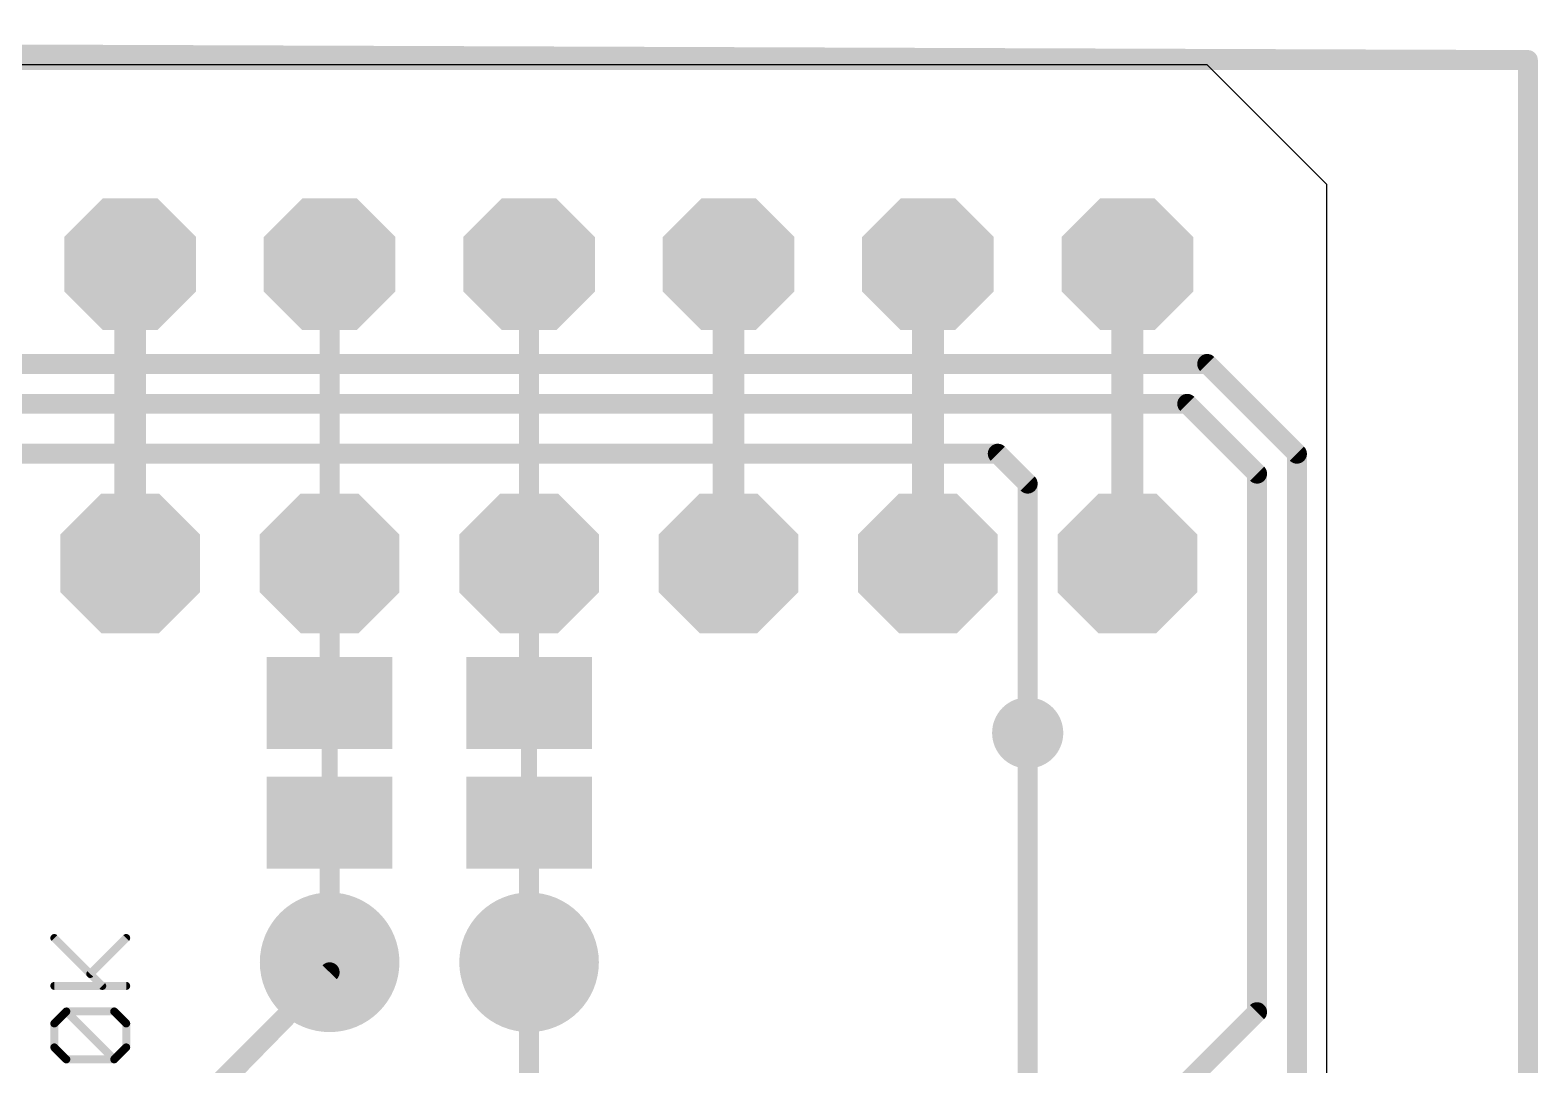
# Model space of a CAD drawing. Extents: x -2.6 to 77.4, y -0.1 to 55.9.
# Drawn here: x 49.53 to 68.73, y 40.6 to 53.78 of the extents above; entities that cross this region are included whole.
import ezdxf

# ---------------------------------------------------------------- set-up
doc = ezdxf.new("R2010")
doc.units = 0
for name, color, linetype in [('1', 12, 'CONTINUOUS'), ('16', 132, 'CONTINUOUS'), ('17', 110, 'CONTINUOUS'), ('18', 110, 'CONTINUOUS'), ('20', 53, 'CONTINUOUS'), ('27', 253, 'CONTINUOUS')]:
    doc.layers.add(name, color=color, linetype=linetype)

# ---------------------------------------------------------------- blocks, each defined once
blk = doc.blocks.new('OCTAGONP')
at = {"const_width": 0.5}
blk.add_lwpolyline([(-0.25, -0.1036), (-0.25, 0.1036), (-0.1036, 0.25), (0.1036, 0.25), (0.25, 0.1036), (0.25, -0.1036), (0.1036, -0.25), (-0.1036, -0.25), (-0.25, -0.1036), (-0.25, 0.1036)], dxfattribs=at)
blk = doc.blocks.new('ROUNDP')
at = {"const_width": 0.5}
blk.add_lwpolyline([(0, -0.25, 1), (0, 0.25, 1), (0, -0.25)], format="xyb", dxfattribs=at)
blk = doc.blocks.new('RECT')
blk.add_solid([(-0.5, -0.5), (0.5, -0.5), (-0.5, 0.5), (0.5, 0.5)])
blk = doc.blocks.new('ROUNDV')
at = {"const_width": 0.5}
blk.add_lwpolyline([(0, -0.25, 1), (0, 0.25, 1), (0, -0.25)], format="xyb", dxfattribs=at)

msp = doc.modelspace()

# ---------------------------------------------------------------- linework, layer by layer
at = {"layer": '1', "const_width": 0.254}
for points in [[(68.6, 53.4), (0, 53.4)], [(68.6, 0), (68.6, 53.4)], [(31.496, 49.53), (64.516, 49.53)], [(64.516, 49.53), (65.659, 48.387)], [(33.528, 49.022), (64.262, 49.022)], [(64.262, 49.022), (65.151, 48.133)], [(35.433, 48.387), (61.849, 48.387)], [(61.849, 48.387), (62.23, 48.006)], [(65.659, 48.387), (65.659, 39.243)], [(65.151, 48.133), (65.151, 41.275)], [(62.23, 48.006), (62.23, 44.831)], [(50.419, 38.796), (53.34, 41.783)], [(53.34, 41.783), (53.34, 41.91)], [(55.88, 40.386), (55.88, 41.91)], [(65.151, 41.275), (62.23, 38.354)]]:
    msp.add_lwpolyline(points, dxfattribs=at)
at = {"layer": '1', "const_width": 0.127}
for points in [[(68.6635, 53.4, 1), (68.5365, 53.4)], [(68.6, 53.3365, 1), (68.6, 53.4635)], [(64.5609, 49.5749, 1), (64.4711, 49.4851)], [(64.516, 49.4665, 1), (64.516, 49.5935)], [(64.3069, 49.0669, 1), (64.2171, 48.9771)], [(64.262, 48.9585, 1), (64.262, 49.0855)], [(61.8939, 48.4319, 1), (61.8041, 48.3421)], [(61.849, 48.3235, 1), (61.849, 48.4505)], [(65.7225, 48.387, 1), (65.5955, 48.387)], [(65.6141, 48.3421, 1), (65.7039, 48.4319)], [(65.2145, 48.133, 1), (65.0875, 48.133)], [(65.1061, 48.0881, 1), (65.1959, 48.1779)], [(62.2935, 48.006, 1), (62.1665, 48.006)], [(62.1851, 47.9611, 1), (62.2749, 48.0509)], [(62.1665, 44.831, 1), (62.2935, 44.831)], [(53.4035, 41.91, 1), (53.2765, 41.91)], [(53.3854, 41.7386, 1), (53.2946, 41.8274)], [(55.9435, 41.91, 1), (55.8165, 41.91)], [(53.2765, 41.783, 1), (53.4035, 41.783)], [(65.0875, 41.275, 1), (65.2145, 41.275)], [(65.1959, 41.2301, 1), (65.1061, 41.3199)]]:
    msp.add_lwpolyline(points, format="xyb", dxfattribs=at)
at = {"layer": '16'}
for points, const_width in [([(68.6, 53.4), (-0.127, 53.654)], 0.254), ([(68.6, 0), (68.6, 53.4)], 0.254), ([(50.8, 50.8), (50.8, 46.99)], 0.4064), ([(53.34, 46.99), (53.34, 50.8)], 0.254), ([(55.88, 50.8), (55.88, 46.99)], 0.254), ([(58.42, 50.8), (58.42, 46.99)], 0.4064), ([(60.96, 50.8), (60.96, 46.99)], 0.4064), ([(63.5, 50.8), (63.5, 46.99)], 0.4064), ([(53.34, 46.99), (53.34, 45.212)], 0.254), ([(55.88, 46.99), (55.88, 45.212)], 0.254), ([(62.23, 44.831), (62.23, 34.671)], 0.254), ([(53.34, 43.688), (53.34, 41.91)], 0.254), ([(55.88, 43.688), (55.88, 41.91)], 0.254), ([(51.054, 39.497), (53.34, 41.783)], 0.254), ([(53.34, 41.783), (53.34, 41.91)], 0.254)]:
    msp.add_lwpolyline(points, dxfattribs=dict(at, const_width=const_width))
for points, const_width in [([(68.6635, 53.4, 1), (68.5365, 53.4)], 0.127), ([(68.5998, 53.3365, 1), (68.6002, 53.4635)], 0.127), ([(50.9016, 50.8, 1), (50.6984, 50.8)], 0.2032), ([(53.4035, 50.8, 1), (53.2765, 50.8)], 0.127), ([(55.9435, 50.8, 1), (55.8165, 50.8)], 0.127), ([(58.5216, 50.8, 1), (58.3184, 50.8)], 0.2032), ([(61.0616, 50.8, 1), (60.8584, 50.8)], 0.2032), ([(63.6016, 50.8, 1), (63.3984, 50.8)], 0.2032), ([(50.6984, 46.99, 1), (50.9016, 46.99)], 0.2032), ([(53.4035, 46.99, 1), (53.2765, 46.99)], 0.127), ([(53.2765, 46.99, 1), (53.4035, 46.99)], 0.127), ([(55.9435, 46.99, 1), (55.8165, 46.99)], 0.127), ([(55.8165, 46.99, 1), (55.9435, 46.99)], 0.127), ([(58.3184, 46.99, 1), (58.5216, 46.99)], 0.2032), ([(60.8584, 46.99, 1), (61.0616, 46.99)], 0.2032), ([(63.3984, 46.99, 1), (63.6016, 46.99)], 0.2032), ([(53.2765, 45.212, 1), (53.4035, 45.212)], 0.127), ([(55.8165, 45.212, 1), (55.9435, 45.212)], 0.127), ([(62.2935, 44.831, 1), (62.1665, 44.831)], 0.127), ([(53.4035, 43.688, 1), (53.2765, 43.688)], 0.127), ([(55.9435, 43.688, 1), (55.8165, 43.688)], 0.127), ([(53.4035, 41.91, 1), (53.2765, 41.91)], 0.127), ([(53.2765, 41.91, 1), (53.4035, 41.91)], 0.127), ([(53.3849, 41.7381, 1), (53.2951, 41.8279)], 0.127), ([(55.8165, 41.91, 1), (55.9435, 41.91)], 0.127), ([(53.2765, 41.783, 1), (53.4035, 41.783)], 0.127)]:
    msp.add_lwpolyline(points, format="xyb", dxfattribs=dict(at, const_width=const_width))
at = {"layer": '20'}
for p, q in [((64.516, 53.34), (0, 53.34)), ((66.04, 51.816), (64.516, 53.34)), ((66.04, 40.386), (66.04, 51.816))]:
    msp.add_line(p, q, dxfattribs=at)
at = {"layer": '27', "const_width": 0.1016}
for points in [[(50.4441, 41.6093), (49.834, 42.2195)], [(50.2916, 41.7619), (50.7492, 42.2195)], [(49.834, 41.6093), (50.7492, 41.6093)], [(49.834, 41.1314), (49.9866, 41.2839)], [(49.9866, 41.2839), (50.5967, 41.2839)], [(50.5967, 40.6738), (49.9866, 41.2839)], [(50.5967, 41.2839), (50.7492, 41.1314)], [(49.834, 40.8263), (49.834, 41.1314)], [(50.7492, 41.1314), (50.7492, 40.8263)], [(49.9866, 40.6738), (49.834, 40.8263)], [(50.5967, 40.6738), (49.9866, 40.6738)], [(50.7492, 40.8263), (50.5967, 40.6738)]]:
    msp.add_lwpolyline(points, dxfattribs=at)
at = {"layer": '27', "const_width": 0.0508}
for points in [[(49.852, 42.2374, 1), (49.8161, 42.2015)], [(50.7672, 42.2015, 1), (50.7312, 42.2374)], [(50.2736, 41.7798, 1), (50.3096, 41.7439)], [(49.834, 41.6347, 1), (49.834, 41.5839)], [(50.4262, 41.5914, 1), (50.4621, 41.6273)], [(50.7492, 41.5839, 1), (50.7492, 41.6347)], [(49.9866, 41.3093, 1), (49.9866, 41.2585)], [(50.0045, 41.3019, 1), (49.9686, 41.266)], [(50.0045, 41.266, 1), (49.9686, 41.3019)], [(50.6146, 41.3019, 1), (50.5787, 41.266)], [(50.5967, 41.2585, 1), (50.5967, 41.3093)], [(49.8594, 41.1314, 1), (49.8086, 41.1314)], [(49.8161, 41.1494, 1), (49.852, 41.1134)], [(50.7746, 41.1314, 1), (50.7238, 41.1314)], [(50.7312, 41.1134, 1), (50.7672, 41.1494)], [(49.8086, 40.8263, 1), (49.8594, 40.8263)], [(49.852, 40.8443, 1), (49.8161, 40.8084)], [(49.9866, 40.6992, 1), (49.9866, 40.6484)], [(49.9686, 40.6559, 1), (50.0045, 40.6918)], [(50.5787, 40.6918, 1), (50.6146, 40.6559)], [(50.5787, 40.6559, 1), (50.6146, 40.6918)], [(50.5967, 40.6484, 1), (50.5967, 40.6992)], [(50.7238, 40.8263, 1), (50.7746, 40.8263)], [(50.7672, 40.8084, 1), (50.7312, 40.8443)]]:
    msp.add_lwpolyline(points, format="xyb", dxfattribs=at)

# ---------------------------------------------------------------- block references
at = {"layer": '16', "rotation": 270}
for p, xscale, yscale in [((53.34, 45.212), 1.1684, 1.6002), ((55.88, 45.212), 1.1684, 1.6002), ((53.34, 44.45), 0.635, 0.2032), ((55.88, 44.45), 0.635, 0.2032), ((53.34, 43.688), 1.1684, 1.6002), ((55.88, 43.688), 1.1684, 1.6002)]:
    msp.add_blockref('RECT', p, dxfattribs=dict(at, xscale=xscale, yscale=yscale))
at = {"layer": '17', "xscale": 1.6764, "yscale": 1.6764}
for p in [(50.8, 50.8), (50.8, 50.8), (53.34, 50.8), (53.34, 50.8), (55.88, 50.8), (55.88, 50.8), (58.42, 50.8), (58.42, 50.8), (60.96, 50.8), (60.96, 50.8), (63.5, 50.8), (63.5, 50.8)]:
    msp.add_blockref('OCTAGONP', p, dxfattribs=at)
at = {"layer": '17', "xscale": 1.778, "yscale": 1.778, "rotation": 90}
for name, p in [('OCTAGONP', (50.8, 46.99)), ('OCTAGONP', (50.8, 46.99)), ('OCTAGONP', (53.34, 46.99)), ('OCTAGONP', (53.34, 46.99)), ('OCTAGONP', (55.88, 46.99)), ('OCTAGONP', (55.88, 46.99)), ('OCTAGONP', (58.42, 46.99)), ('OCTAGONP', (58.42, 46.99)), ('OCTAGONP', (60.96, 46.99)), ('OCTAGONP', (60.96, 46.99)), ('OCTAGONP', (63.5, 46.99)), ('OCTAGONP', (63.5, 46.99)), ('ROUNDP', (53.34, 41.91)), ('ROUNDP', (53.34, 41.91)), ('ROUNDP', (55.88, 41.91)), ('ROUNDP', (55.88, 41.91))]:
    msp.add_blockref(name, p, dxfattribs=at)
at = {"layer": '18', "xscale": 0.9064, "yscale": 0.9064}
msp.add_blockref('ROUNDV', (62.23, 44.831), dxfattribs=at)
msp.add_blockref('ROUNDV', (62.23, 44.831), dxfattribs=at)

doc.saveas('drawing.dxf')
